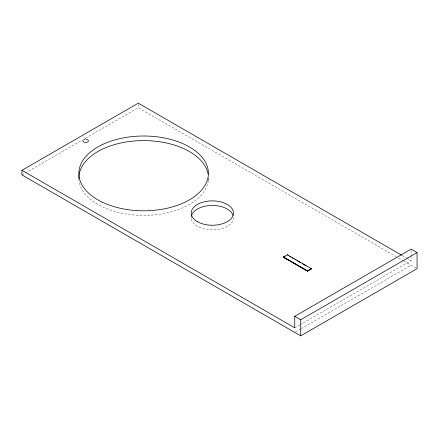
<?xml version="1.0" encoding="UTF-8"?>
<svg xmlns="http://www.w3.org/2000/svg" width="439" height="439" viewBox="0 0 439 439"><rect width="100%" height="100%" fill="white"/><g stroke="black" fill="none" stroke-linecap="round" stroke-linejoin="round"><path stroke-width="0.33" stroke-dasharray="2.19 1.65" d="M21.95 174.914L81.901 140.299M85.462 138.247L138.285 107.747L396.258 256.683M294.745 327.812L299.497 325.069M300.089 324.728L411.085 260.645L411.085 256.585M295.337 332.065L300.682 328.981M301.275 328.641L411.085 265.244M402.19 255.509L406.338 257.907M406.931 258.247L411.085 260.645M398.628 258.05L403.375 260.793M403.968 261.134L415.963 268.059M411.085 250.499L411.085 255.91M191.212 216.625L191.212 217.942M138.285 104.46L138.285 107.747M208.245 180.594A64.769 37.392 0 0 1 142.549 215.39A64.769 37.392 0 0 1 78.91 179.337M233.438 217.371A21.121 12.193 0 0 1 211.708 229.844A21.121 12.193 0 0 1 191.272 216.663"/><path stroke-width="0.66" d="M283.49 256.903L283.413 257.303L307.47 271.198L311.432 268.909L311.355 268.509M21.95 170.316L294.745 327.812L294.745 316.316L411.085 249.149L417.05 252.59L417.05 268.684L300.715 335.851L21.95 174.914L21.95 170.316L138.285 103.149L401.597 255.163M283.413 257.303L285.109 256.327M311.416 268.591L307.47 270.863L283.435 256.985M294.745 316.316L300.715 319.757L417.05 252.59M84.793 138.916L85.435 138.845M287.375 254.79L311.432 268.679L307.47 270.967L283.413 257.073L287.375 254.708L288.549 255.696M289.718 256.371L290.892 257.051M292.067 257.726L293.828 258.747M295.003 259.422L296.177 260.102M297.351 260.777L300.869 262.813M302.63 263.828L306.153 265.858M310.258 268.229L311.432 268.909M307.47 270.748L307.47 271.198M300.715 319.757L300.715 335.851M208.393 178.629A64.769 37.392 0 0 1 208.316 179.941M78.883 178.684A64.769 37.392 0 0 1 139.646 140.678A64.769 37.392 0 0 1 208.048 174.08M191.393 216.026A21.121 12.193 0 0 1 211.834 205.468A21.121 12.193 0 0 1 233.098 215.467M87.438 139.597A2.793 1.613 0 0 1 87.827 141.764A2.793 1.613 0 0 1 84.123 142.176A2.793 1.613 0 0 1 83.086 140.079M84.047 139.454A2.793 1.613 0 0 1 84.705 139.273M86.143 139.223A2.793 1.613 0 0 1 86.834 139.361M197.742 221.876A21.121 12.193 0 0 0 232.846 215.939A21.121 12.193 0 0 0 206.385 201.358A21.121 12.193 0 0 0 197.742 221.876M102.035 202.061A64.769 37.392 0 0 0 207.427 179.875A64.769 37.392 0 0 0 121.455 138.269A64.769 37.392 0 0 0 102.035 202.061"/></g></svg>
